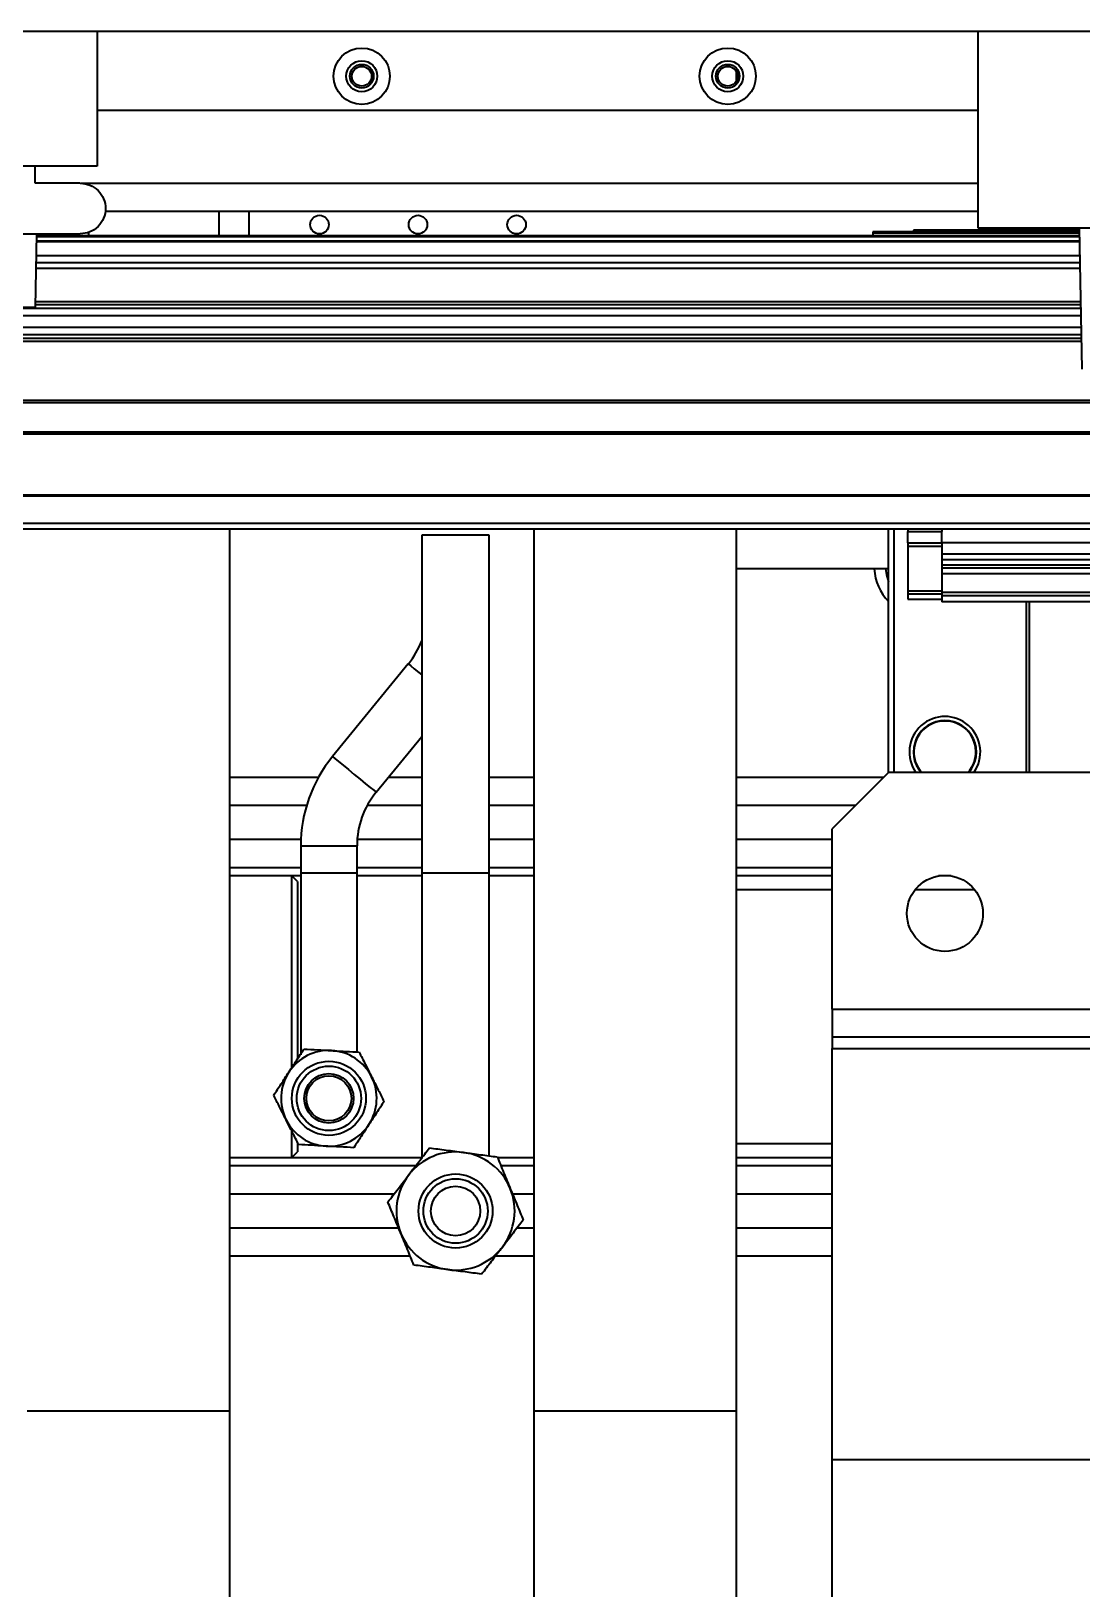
# Model space of a CAD drawing. Header units: millimetres. Extents: x -1052 to 3351, y 0 to 2015.
# Drawn here: x -364.796 to -362.036, y 1677.284 to 1681.375 of the extents above; entities that cross this region are included whole.
import ezdxf

# ---------------------------------------------------------------- set-up
doc = ezdxf.new("R2010")
doc.units = ezdxf.units.MM

msp = doc.modelspace()

# ---------------------------------------------------------------- linework, layer by layer
at = {"color": 7, "linetype": 'Continuous', "lineweight": 35}
for p, q in [((-369.2234, 1681.3751), (-358.6325, 1681.3751)), ((-369.2234, 1681.3751), (-358.6325, 1681.3751)), ((-364.6232, 1681.3751), (-364.6232, 1681.0201)), ((-364.6232, 1681.3751), (-364.6232, 1681.0201)), ((-362.3083, 1680.8574), (-362.3083, 1681.3751)), ((-362.3083, 1680.8574), (-362.3083, 1681.3751)), ((-362.9433, 1681.2453), (-362.9433, 1681.2682)), ((-362.9433, 1681.2453), (-362.9433, 1681.2682)), ((-364.6232, 1681.168), (-362.3083, 1681.168)), ((-364.6232, 1681.168), (-362.3083, 1681.168)), ((-364.6232, 1681.0201), (-365.0669, 1681.0201)), ((-364.6232, 1681.0201), (-365.0669, 1681.0201)), ((-364.7859, 1680.9757), (-364.7859, 1681.0201)), ((-364.7859, 1680.9757), (-364.7859, 1681.0201)), ((-364.6676, 1680.9757), (-364.7859, 1680.9757)), ((-364.6676, 1680.9757), (-364.7859, 1680.9757)), ((-364.665, 1680.9757), (-362.3083, 1680.9757)), ((-364.665, 1680.9757), (-362.3083, 1680.9757)), ((-362.3083, 1680.9018), (-364.6025, 1680.9018)), ((-362.3083, 1680.9018), (-364.6025, 1680.9018)), ((-364.3038, 1680.9018), (-364.3038, 1680.8374)), ((-364.3038, 1680.9018), (-364.3038, 1680.8374)), ((-364.2238, 1680.8374), (-364.2238, 1680.9018)), ((-364.2238, 1680.8374), (-364.2238, 1680.9018)), ((-365.0226, 1680.8426), (-364.6676, 1680.8426)), ((-365.0226, 1680.8426), (-364.6676, 1680.8426)), ((-364.785, 1680.6502), (-364.7816, 1680.8426)), ((-364.785, 1680.6502), (-364.7816, 1680.8426)), ((-364.6455, 1680.847), (-364.6455, 1680.8374)), ((-364.6455, 1680.847), (-364.6455, 1680.8374)), ((-362.0418, 1680.8478), (-362.5856, 1680.8478)), ((-362.5856, 1680.8478), (-362.5856, 1680.8448)), ((-362.0418, 1680.8478), (-362.5856, 1680.8478)), ((-362.5856, 1680.8478), (-362.5856, 1680.8448)), ((-362.0418, 1680.8448), (-362.5856, 1680.8448)), ((-362.5856, 1680.8448), (-362.5856, 1680.8374)), ((-362.0418, 1680.8448), (-362.5856, 1680.8448)), ((-362.5856, 1680.8448), (-362.5856, 1680.8374)), ((-362.0419, 1680.8522), (-362.4784, 1680.8522)), ((-362.4784, 1680.8522), (-362.4784, 1680.8478)), ((-362.0419, 1680.8522), (-362.4784, 1680.8522)), ((-362.4784, 1680.8522), (-362.4784, 1680.8478)), ((-361.6426, 1680.8574), (-362.3083, 1680.8574)), ((-361.6426, 1680.8574), (-362.3083, 1680.8574)), ((-362.0356, 1680.4876), (-362.042, 1680.8574)), ((-362.0356, 1680.4876), (-362.042, 1680.8574)), ((-362.0414, 1680.8218), (-364.782, 1680.8218)), ((-362.0414, 1680.8218), (-364.782, 1680.8218)), ((-362.0414, 1680.8239), (-364.7819, 1680.8239)), ((-362.0414, 1680.8239), (-364.7819, 1680.8239)), ((-362.0417, 1680.8374), (-364.7817, 1680.8374)), ((-362.0417, 1680.8374), (-364.7817, 1680.8374)), ((-362.0416, 1680.8345), (-364.7817, 1680.8345)), ((-362.0416, 1680.8345), (-364.7817, 1680.8345)), ((-362.0404, 1680.7664), (-364.7829, 1680.7664)), ((-362.0404, 1680.7664), (-364.7829, 1680.7664)), ((-362.0408, 1680.7854), (-364.7826, 1680.7854)), ((-362.0408, 1680.7854), (-364.7826, 1680.7854)), ((-362.0402, 1680.7516), (-364.7832, 1680.7516)), ((-362.0402, 1680.7516), (-364.7832, 1680.7516)), ((-362.0383, 1680.6464), (-365.8176, 1680.6464)), ((-362.0383, 1680.6464), (-365.8176, 1680.6464)), ((-362.0385, 1680.6565), (-364.7849, 1680.6565)), ((-362.0385, 1680.6565), (-364.7849, 1680.6565)), ((-362.0386, 1680.6639), (-364.7847, 1680.6639)), ((-362.0386, 1680.6639), (-364.7847, 1680.6639)), ((-362.0375, 1680.5966), (-365.8185, 1680.5966)), ((-362.0375, 1680.5966), (-365.8185, 1680.5966)), ((-362.038, 1680.6277), (-365.8179, 1680.6277)), ((-362.038, 1680.6277), (-365.8179, 1680.6277)), ((-362.0368, 1680.5604), (-365.8191, 1680.5604)), ((-362.0368, 1680.5604), (-365.8191, 1680.5604)), ((-362.037, 1680.5678), (-365.819, 1680.5678)), ((-362.037, 1680.5678), (-365.819, 1680.5678)), ((-362.0371, 1680.5779), (-365.8188, 1680.5779)), ((-362.0371, 1680.5779), (-365.8188, 1680.5779)), ((-360.5924, 1680.4051), (-367.2635, 1680.4051)), ((-360.5924, 1680.4051), (-367.2635, 1680.4051)), ((-360.5924, 1680.3991), (-367.2635, 1680.3991)), ((-360.5924, 1680.3991), (-367.2635, 1680.3991)), ((-360.5924, 1680.3222), (-367.2635, 1680.3222)), ((-360.5924, 1680.3222), (-367.2635, 1680.3222)), ((-360.5924, 1680.3163), (-367.2635, 1680.3163)), ((-360.5924, 1680.3163), (-367.2635, 1680.3163)), ((-360.5924, 1680.1566), (-367.2635, 1680.1566)), ((-360.5924, 1680.1566), (-367.2635, 1680.1566)), ((-360.5924, 1680.1536), (-367.2635, 1680.1536)), ((-360.5924, 1680.1536), (-367.2635, 1680.1536)), ((-360.5924, 1680.0816), (-367.2635, 1680.0816)), ((-360.5924, 1680.0816), (-367.2635, 1680.0816)), ((-360.5924, 1680.0668), (-367.2635, 1680.0668)), ((-360.5924, 1680.0668), (-367.2635, 1680.0668)), ((-364.2746, 1677.7511), (-364.2746, 1680.0668)), ((-364.2746, 1677.7511), (-364.2746, 1680.0668)), ((-363.4758, 1680.0668), (-363.4758, 1677.7511)), ((-363.4758, 1680.0668), (-363.4758, 1677.7511)), ((-362.9433, 1677.7511), (-362.9433, 1680.0668)), ((-362.9433, 1677.7511), (-362.9433, 1680.0668)), ((-362.5439, 1679.4277), (-362.5439, 1680.0668)), ((-362.5439, 1679.4277), (-362.5439, 1680.0668)), ((-362.5291, 1679.4277), (-362.5291, 1680.0668)), ((-362.5291, 1679.4277), (-362.5291, 1680.0668)), ((-362.4932, 1680.0668), (-362.4932, 1680.0609)), ((-362.4932, 1680.0668), (-362.4932, 1680.0609)), ((-362.4932, 1680.0609), (-362.4044, 1680.0609)), ((-362.4932, 1680.0313), (-362.4932, 1680.0609)), ((-362.4932, 1680.0609), (-362.4044, 1680.0609)), ((-362.4932, 1680.0313), (-362.4932, 1680.0609)), ((-362.4044, 1680.0668), (-362.4044, 1680.0609)), ((-362.4044, 1680.0668), (-362.4044, 1680.0609)), ((-362.4044, 1680.0313), (-362.4044, 1680.0609)), ((-362.4044, 1680.0313), (-362.4044, 1680.0609)), ((-363.7703, 1680.0512), (-363.7703, 1679.1637)), ((-363.5928, 1680.0512), (-363.7703, 1680.0512)), ((-363.7703, 1680.0512), (-363.7703, 1679.1637)), ((-363.5928, 1680.0512), (-363.7703, 1680.0512)), ((-363.5928, 1679.1637), (-363.5928, 1680.0512)), ((-363.5928, 1679.1637), (-363.5928, 1680.0512)), ((-362.4932, 1680.0313), (-362.4044, 1680.0313)), ((-362.4932, 1680.0313), (-362.4932, 1680.0224)), ((-362.4932, 1680.0313), (-362.4044, 1680.0313)), ((-362.4932, 1680.0313), (-362.4932, 1680.0224)), ((-362.4932, 1680.0224), (-362.4044, 1680.0224)), ((-362.4932, 1680.0224), (-362.4932, 1679.9054)), ((-362.4932, 1680.0224), (-362.4044, 1680.0224)), ((-362.4932, 1680.0224), (-362.4932, 1679.9054)), ((-362.4044, 1680.0313), (-362.4044, 1680.0224)), ((-361.014, 1680.0313), (-362.4044, 1680.0313)), ((-362.4044, 1680.0313), (-362.4044, 1680.0224)), ((-361.014, 1680.0313), (-362.4044, 1680.0313)), ((-362.4044, 1680.0224), (-362.4044, 1679.9627)), ((-362.4044, 1680.0224), (-362.4044, 1679.9627)), ((-361.014, 1680.0017), (-362.4044, 1680.0017)), ((-361.014, 1680.0017), (-362.4044, 1680.0017)), ((-361.014, 1679.9869), (-362.4044, 1679.9869)), ((-361.014, 1679.9869), (-362.4044, 1679.9869)), ((-362.5439, 1679.9625), (-362.9433, 1679.9625)), ((-362.5439, 1679.9625), (-362.9433, 1679.9625)), ((-361.014, 1679.9721), (-362.4044, 1679.9721)), ((-361.014, 1679.9721), (-362.4044, 1679.9721)), ((-361.014, 1679.9647), (-362.4044, 1679.9647)), ((-361.014, 1679.9647), (-362.4044, 1679.9647)), ((-362.4044, 1679.9627), (-362.4044, 1679.9499)), ((-362.4044, 1679.9627), (-362.4044, 1679.9499)), ((-361.014, 1679.9499), (-362.4044, 1679.9499)), ((-362.4044, 1679.9499), (-362.4044, 1679.9004)), ((-361.014, 1679.9499), (-362.4044, 1679.9499)), ((-362.4044, 1679.9499), (-362.4044, 1679.9004)), ((-362.4932, 1679.9054), (-362.4044, 1679.9054)), ((-362.4932, 1679.9054), (-362.4932, 1679.8971)), ((-362.4932, 1679.9054), (-362.4044, 1679.9054)), ((-362.4932, 1679.9054), (-362.4932, 1679.8971)), ((-362.4932, 1679.8971), (-362.4044, 1679.8971)), ((-362.4932, 1679.8971), (-362.4932, 1679.8834)), ((-362.4932, 1679.8971), (-362.4044, 1679.8971)), ((-362.4932, 1679.8971), (-362.4932, 1679.8834)), ((-361.014, 1679.9004), (-362.4044, 1679.9004)), ((-362.4044, 1679.9004), (-362.4044, 1679.8922)), ((-361.014, 1679.9004), (-362.4044, 1679.9004)), ((-362.4044, 1679.9004), (-362.4044, 1679.8922)), ((-362.4932, 1679.8834), (-362.4044, 1679.8834)), ((-362.4932, 1679.8834), (-362.4044, 1679.8834)), ((-361.014, 1679.8922), (-362.4044, 1679.8922)), ((-362.4044, 1679.8922), (-362.4044, 1679.876)), ((-361.014, 1679.8922), (-362.4044, 1679.8922)), ((-362.4044, 1679.8922), (-362.4044, 1679.876)), ((-361.014, 1679.876), (-362.4044, 1679.876)), ((-361.014, 1679.876), (-362.4044, 1679.876)), ((-362.1815, 1679.4277), (-362.1815, 1679.876)), ((-362.1815, 1679.4277), (-362.1815, 1679.876)), ((-362.1741, 1679.4277), (-362.1741, 1679.876)), ((-362.1741, 1679.4277), (-362.1741, 1679.876)), ((-363.8056, 1679.7131), (-364.0047, 1679.4698)), ((-363.8056, 1679.7131), (-364.0047, 1679.4698)), ((-363.8902, 1679.3761), (-363.7703, 1679.5227)), ((-363.8902, 1679.3761), (-363.7703, 1679.5227)), ((-364.0418, 1679.4152), (-364.2746, 1679.4152)), ((-364.0418, 1679.4152), (-364.2746, 1679.4152)), ((-363.7703, 1679.4152), (-363.8583, 1679.4152)), ((-363.7703, 1679.4152), (-363.8583, 1679.4152)), ((-363.4758, 1679.4152), (-363.5928, 1679.4152)), ((-363.4758, 1679.4152), (-363.5928, 1679.4152)), ((-362.5564, 1679.4152), (-362.9433, 1679.4152)), ((-362.5564, 1679.4152), (-362.9433, 1679.4152)), ((-362.5439, 1679.4277), (-362.6918, 1679.2798)), ((-362.5439, 1679.4277), (-362.6918, 1679.2798)), ((-360.1772, 1679.4277), (-362.5439, 1679.4277)), ((-360.1772, 1679.4277), (-362.5439, 1679.4277)), ((-364.0729, 1679.3412), (-364.2746, 1679.3412)), ((-364.0729, 1679.3412), (-364.2746, 1679.3412)), ((-363.7703, 1679.3412), (-363.9136, 1679.3412)), ((-363.7703, 1679.3412), (-363.9136, 1679.3412)), ((-363.4758, 1679.3412), (-363.5928, 1679.3412)), ((-363.4758, 1679.3412), (-363.5928, 1679.3412)), ((-362.6304, 1679.3412), (-362.9433, 1679.3412)), ((-362.6304, 1679.3412), (-362.9433, 1679.3412)), ((-364.2746, 1679.2525), (-364.0879, 1679.2525)), ((-364.2746, 1679.2525), (-364.0879, 1679.2525)), ((-363.9397, 1679.2525), (-363.7703, 1679.2525)), ((-363.9397, 1679.2525), (-363.7703, 1679.2525)), ((-363.5928, 1679.2525), (-363.4758, 1679.2525)), ((-363.5928, 1679.2525), (-363.4758, 1679.2525)), ((-362.9433, 1679.2525), (-362.6918, 1679.2525)), ((-362.9433, 1679.2525), (-362.6918, 1679.2525)), ((-362.6918, 1678.8064), (-362.6918, 1679.2798)), ((-362.6918, 1678.8064), (-362.6918, 1679.2798)), ((-364.0883, 1679.2356), (-364.0883, 1679.1637)), ((-364.0883, 1679.2356), (-364.0143, 1679.2356)), ((-364.0883, 1679.2356), (-364.0883, 1679.1637)), ((-364.0883, 1679.2356), (-364.0143, 1679.2356)), ((-364.0143, 1679.2356), (-363.9404, 1679.2356)), ((-364.0143, 1679.2356), (-363.9404, 1679.2356)), ((-363.9404, 1679.1637), (-363.9404, 1679.2356)), ((-363.9404, 1679.1637), (-363.9404, 1679.2356)), ((-364.2746, 1679.1785), (-364.0883, 1679.1785)), ((-364.2746, 1679.1785), (-364.0883, 1679.1785)), ((-364.0883, 1679.1637), (-364.0883, 1678.6866)), ((-363.9404, 1679.1637), (-364.0883, 1679.1637)), ((-364.0883, 1679.1637), (-364.0883, 1678.6866)), ((-363.9404, 1679.1637), (-364.0883, 1679.1637)), ((-363.9404, 1679.1785), (-363.7703, 1679.1785)), ((-363.9404, 1679.1785), (-363.7703, 1679.1785)), ((-363.9404, 1678.6918), (-363.9404, 1679.1637)), ((-363.9404, 1678.6918), (-363.9404, 1679.1637)), ((-363.7703, 1679.1637), (-363.7703, 1678.4145)), ((-363.5928, 1679.1637), (-363.7703, 1679.1637)), ((-363.7703, 1679.1637), (-363.7703, 1678.4145)), ((-363.5928, 1679.1637), (-363.7703, 1679.1637)), ((-363.5928, 1679.1785), (-363.4758, 1679.1785)), ((-363.5928, 1679.1785), (-363.4758, 1679.1785)), ((-363.5928, 1678.4195), (-363.5928, 1679.1637)), ((-363.5928, 1678.4195), (-363.5928, 1679.1637)), ((-362.9433, 1679.1785), (-362.6918, 1679.1785)), ((-362.9433, 1679.1785), (-362.6918, 1679.1785)), ((-364.1118, 1679.1563), (-364.2746, 1679.1563)), ((-364.0883, 1679.1563), (-364.2746, 1679.1563)), ((-364.1118, 1679.1563), (-364.2746, 1679.1563)), ((-364.0883, 1679.1563), (-364.2746, 1679.1563)), ((-364.0971, 1679.1415), (-364.1118, 1679.1563)), ((-364.1118, 1678.6514), (-364.1118, 1679.1563)), ((-364.0971, 1679.1415), (-364.1118, 1679.1563)), ((-364.1118, 1678.6514), (-364.1118, 1679.1563)), ((-364.0971, 1679.1415), (-364.0971, 1678.6745)), ((-364.0971, 1679.1415), (-364.0971, 1678.6745)), ((-363.7703, 1679.1563), (-363.9404, 1679.1563)), ((-363.7703, 1679.1563), (-363.9404, 1679.1563)), ((-363.4758, 1679.1563), (-363.5928, 1679.1563)), ((-363.4758, 1679.1563), (-363.5928, 1679.1563)), ((-363.4758, 1679.1563), (-363.5928, 1679.1563)), ((-363.4758, 1679.1563), (-363.5928, 1679.1563)), ((-362.6918, 1679.1563), (-362.9433, 1679.1563)), ((-362.6918, 1679.1563), (-362.9433, 1679.1563)), ((-362.3793, 1679.1563), (-362.4127, 1679.1563)), ((-362.3793, 1679.1563), (-362.4127, 1679.1563)), ((-362.6918, 1679.1194), (-362.9433, 1679.1194)), ((-362.6918, 1679.1194), (-362.9433, 1679.1194)), ((-362.3173, 1679.1194), (-362.4747, 1679.1194)), ((-362.3173, 1679.1194), (-362.4747, 1679.1194)), ((-362.6918, 1678.8064), (-362.6918, 1678.7325)), ((-362.6918, 1678.8064), (-360.1772, 1678.8064)), ((-362.6918, 1678.8064), (-362.6918, 1678.7325)), ((-362.6918, 1678.8064), (-360.1772, 1678.8064)), ((-360.1772, 1678.7325), (-362.6918, 1678.7325)), ((-362.6918, 1678.7325), (-362.6918, 1678.7029)), ((-360.1772, 1678.7325), (-362.6918, 1678.7325)), ((-362.6918, 1678.7325), (-362.6918, 1678.7029)), ((-362.6918, 1677.6231), (-362.6918, 1678.7029)), ((-362.6918, 1678.7029), (-360.7393, 1678.7029)), ((-362.6918, 1677.6231), (-362.6918, 1678.7029)), ((-362.6918, 1678.7029), (-360.7393, 1678.7029)), ((-364.1118, 1678.4167), (-364.1118, 1678.4848)), ((-364.1118, 1678.4167), (-364.1118, 1678.4848)), ((-364.1118, 1678.4167), (-364.0971, 1678.4315)), ((-364.1118, 1678.4167), (-364.0971, 1678.4315)), ((-364.0971, 1678.4564), (-364.0971, 1678.4315)), ((-364.0971, 1678.4564), (-364.0971, 1678.4315)), ((-362.9433, 1678.4537), (-362.6918, 1678.4537)), ((-362.9433, 1678.4537), (-362.6918, 1678.4537)), ((-364.2746, 1678.4167), (-364.1118, 1678.4167)), ((-364.2746, 1678.4167), (-363.7703, 1678.4167)), ((-364.2746, 1678.4167), (-364.1118, 1678.4167)), ((-364.2746, 1678.4167), (-363.7703, 1678.4167)), ((-363.7864, 1678.3946), (-364.2746, 1678.3946)), ((-363.7864, 1678.3946), (-364.2746, 1678.3946)), ((-363.5714, 1678.4167), (-363.4758, 1678.4167)), ((-363.5714, 1678.4167), (-363.4758, 1678.4167)), ((-363.5714, 1678.4167), (-363.4758, 1678.4167)), ((-363.5714, 1678.4167), (-363.4758, 1678.4167)), ((-363.4758, 1678.3946), (-363.5623, 1678.3946)), ((-363.4758, 1678.3946), (-363.5623, 1678.3946)), ((-362.9433, 1678.4167), (-362.6918, 1678.4167)), ((-362.9433, 1678.4167), (-362.6918, 1678.4167)), ((-362.6918, 1678.3946), (-362.9433, 1678.3946)), ((-362.6918, 1678.3946), (-362.9433, 1678.3946)), ((-363.8434, 1678.3206), (-364.2746, 1678.3206)), ((-363.8434, 1678.3206), (-364.2746, 1678.3206)), ((-363.4758, 1678.3206), (-363.5318, 1678.3206)), ((-363.4758, 1678.3206), (-363.5318, 1678.3206)), ((-362.6918, 1678.3206), (-362.9433, 1678.3206)), ((-362.6918, 1678.3206), (-362.9433, 1678.3206)), ((-364.2746, 1678.2319), (-363.8312, 1678.2319)), ((-364.2746, 1678.2319), (-363.8312, 1678.2319)), ((-363.5197, 1678.2319), (-363.4758, 1678.2319)), ((-363.5197, 1678.2319), (-363.4758, 1678.2319)), ((-362.9433, 1678.2319), (-362.6918, 1678.2319)), ((-362.9433, 1678.2319), (-362.6918, 1678.2319)), ((-363.8007, 1678.1579), (-364.2746, 1678.1579)), ((-363.8007, 1678.1579), (-364.2746, 1678.1579)), ((-363.4758, 1678.1579), (-363.5766, 1678.1579)), ((-363.4758, 1678.1579), (-363.5766, 1678.1579)), ((-362.6918, 1678.1579), (-362.9433, 1678.1579)), ((-362.6918, 1678.1579), (-362.9433, 1678.1579)), ((-364.8071, 1677.7511), (-364.2746, 1677.7511)), ((-364.8071, 1677.7511), (-364.2746, 1677.7511)), ((-364.2746, 1672.7515), (-364.2746, 1677.7511)), ((-364.2746, 1672.7515), (-364.2746, 1677.7511)), ((-363.4758, 1677.7511), (-363.4758, 1672.7515)), ((-363.4758, 1677.7511), (-362.9433, 1677.7511)), ((-363.4758, 1677.7511), (-363.4758, 1672.7515)), ((-363.4758, 1677.7511), (-362.9433, 1677.7511)), ((-362.9433, 1672.7515), (-362.9433, 1677.7511)), ((-362.9433, 1672.7515), (-362.9433, 1677.7511)), ((-362.6918, 1677.6231), (-355.1268, 1677.6231)), ((-362.6918, 1677.1793), (-362.6918, 1677.6231)), ((-362.6918, 1677.6231), (-355.1268, 1677.6231)), ((-362.6918, 1677.1793), (-362.6918, 1677.6231))]:
    msp.add_line(p, q, dxfattribs=at)
for points in [[(-362.5521, 1679.9625), (-362.5497, 1679.9468), (-362.5439, 1679.929)], [(-362.5521, 1679.9625), (-362.5497, 1679.9468), (-362.5439, 1679.929)], [(-363.8056, 1679.7131), (-363.8044, 1679.7121), (-363.7992, 1679.7079), (-363.7902, 1679.7005), (-363.7781, 1679.6906), (-363.7703, 1679.6842)], [(-363.8056, 1679.7131), (-363.8044, 1679.7121), (-363.7992, 1679.7079), (-363.7902, 1679.7005), (-363.7781, 1679.6906), (-363.7703, 1679.6842)], [(-364.0047, 1679.4698), (-364.0035, 1679.4688), (-363.9983, 1679.4646), (-363.9893, 1679.4572), (-363.9772, 1679.4473), (-363.9629, 1679.4356), (-363.9475, 1679.423)], [(-364.0047, 1679.4698), (-364.0035, 1679.4688), (-363.9983, 1679.4646), (-363.9893, 1679.4572), (-363.9772, 1679.4473), (-363.9629, 1679.4356), (-363.9475, 1679.423)], [(-363.9475, 1679.423), (-363.932, 1679.4103), (-363.9177, 1679.3986), (-363.9056, 1679.3887), (-363.8966, 1679.3814), (-363.8914, 1679.3771), (-363.8902, 1679.3761)], [(-363.9475, 1679.423), (-363.932, 1679.4103), (-363.9177, 1679.3986), (-363.9056, 1679.3887), (-363.8966, 1679.3814), (-363.8914, 1679.3771), (-363.8902, 1679.3761)]]:
    msp.add_lwpolyline(points, dxfattribs=at)
for centre, radius in [((-363.928, 1681.2568), 0.074), ((-363.928, 1681.2568), 0.074), ((-362.9665, 1681.2568), 0.074), ((-362.9665, 1681.2568), 0.074), ((-363.928, 1681.2568), 0.0407), ((-363.928, 1681.2568), 0.0407), ((-363.928, 1681.2568), 0.0311), ((-363.928, 1681.2568), 0.0311), ((-362.9665, 1681.2568), 0.0407), ((-362.9665, 1681.2568), 0.0407), ((-362.9665, 1681.2568), 0.0311), ((-362.9665, 1681.2568), 0.0311), ((-363.928, 1681.2568), 0.0259), ((-363.928, 1681.2568), 0.0259), ((-362.9665, 1681.2568), 0.0259), ((-362.9665, 1681.2568), 0.0259), ((-364.0389, 1680.867), 0.0244), ((-364.0389, 1680.867), 0.0244), ((-363.7801, 1680.867), 0.0244), ((-363.7801, 1680.867), 0.0244), ((-363.5212, 1680.867), 0.0244), ((-363.5212, 1680.867), 0.0244), ((-362.396, 1679.0579), 0.0998), ((-362.396, 1679.0579), 0.0998), ((-364.0143, 1678.5721), 0.0973), ((-364.0143, 1678.5721), 0.0973), ((-364.0143, 1678.5721), 0.0846), ((-364.0143, 1678.5721), 0.0846), ((-364.0143, 1678.5721), 0.0649), ((-364.0143, 1678.5721), 0.0649), ((-364.0143, 1678.5721), 0.0592), ((-364.0143, 1678.5721), 0.0592), ((-363.6815, 1678.2762), 0.0973), ((-363.6815, 1678.2762), 0.0973), ((-363.6815, 1678.2762), 0.0846), ((-363.6815, 1678.2762), 0.0846), ((-363.6815, 1678.2762), 0.0649), ((-363.6815, 1678.2762), 0.0649)]:
    msp.add_circle(centre, radius, dxfattribs=at)
for centre, radius, start, end in [((-362.4488, 1679.9699), 0.1331, 183.1847, 224.3943), ((-362.4488, 1679.9699), 0.1331, 183.1847, 224.3943), ((-363.9773, 1679.8536), 0.2219, 320.7106, 338.9605), ((-363.9773, 1679.8536), 0.2219, 320.7106, 338.9605), ((-362.396, 1679.4818), 0.0932, 324.5418, 215.4582), ((-362.396, 1679.4818), 0.0932, 324.5418, 215.4582), ((-362.396, 1679.4818), 0.0827, 90, 220.8262), ((-362.396, 1679.4818), 0.0827, 90, 220.8262), ((-362.396, 1679.4818), 0.0814, 318.357, 221.643), ((-362.396, 1679.4818), 0.0814, 318.357, 221.643), ((-362.396, 1679.4818), 0.0827, 319.1738, 90), ((-362.396, 1679.4818), 0.0827, 319.1738, 90), ((-363.7185, 1679.2356), 0.3698, 140.7106, 180), ((-363.7185, 1679.2356), 0.3698, 140.7106, 180), ((-363.7185, 1679.2356), 0.2219, 140.7106, 180), ((-363.7185, 1679.2356), 0.2219, 140.7106, 180), ((-364.0143, 1678.5721), 0.1257, 86.7919, 146.7919), ((-364.0143, 1678.5721), 0.1257, 86.7919, 146.7919), ((-364.0143, 1678.5721), 0.1257, 26.7919, 86.7919), ((-364.0143, 1678.5721), 0.1257, 26.7919, 86.7919), ((-364.0143, 1678.5721), 0.1257, 146.7919, 206.7919), ((-364.0143, 1678.5721), 0.1257, 146.7919, 206.7919), ((-364.0143, 1678.5721), 0.1257, 326.7919, 26.7919), ((-364.0143, 1678.5721), 0.1257, 326.7919, 26.7919), ((-364.0143, 1678.5721), 0.1257, 206.7919, 266.7919), ((-364.0143, 1678.5721), 0.1257, 206.7919, 266.7919), ((-364.0143, 1678.5721), 0.1257, 266.7919, 326.7919), ((-364.0143, 1678.5721), 0.1257, 266.7919, 326.7919), ((-363.6815, 1678.2762), 0.1553, 82.4052, 142.4052), ((-363.6815, 1678.2762), 0.1553, 82.4052, 142.4052), ((-363.6815, 1678.2762), 0.1553, 22.4052, 82.4052), ((-363.6815, 1678.2762), 0.1553, 22.4052, 82.4052), ((-363.6815, 1678.2762), 0.1553, 142.4052, 202.4052), ((-363.6815, 1678.2762), 0.1553, 142.4052, 202.4052), ((-363.6815, 1678.2762), 0.1553, 322.4052, 22.4052), ((-363.6815, 1678.2762), 0.1553, 322.4052, 22.4052), ((-363.6815, 1678.2762), 0.1553, 202.4052, 262.4052), ((-363.6815, 1678.2762), 0.1553, 202.4052, 262.4052), ((-363.6815, 1678.2762), 0.1553, 262.4052, 322.4052), ((-363.6815, 1678.2762), 0.1553, 262.4052, 322.4052)]:
    msp.add_arc(centre, radius, start, end, dxfattribs=at)
for points, knots in [([(-364.6676, 1680.9757), (-364.6589, 1680.9747), (-364.6414, 1680.9727), (-364.6193, 1680.9573), (-364.6045, 1680.9353), (-364.5993, 1680.9092), (-364.6045, 1680.883), (-364.6193, 1680.861), (-364.6414, 1680.8456), (-364.6589, 1680.8436), (-364.6676, 1680.8426)], [0, 0, 0, 0, 1.763263, 3.526555, 5.289861, 7.053162, 8.816463, 10.579772, 12.343066, 14.106329, 14.106329, 14.106329, 14.106329]), ([(-364.6676, 1680.9757), (-364.6589, 1680.9747), (-364.6414, 1680.9727), (-364.6193, 1680.9573), (-364.6045, 1680.9353), (-364.5993, 1680.9092), (-364.6045, 1680.883), (-364.6193, 1680.861), (-364.6414, 1680.8456), (-364.6589, 1680.8436), (-364.6676, 1680.8426)], [0, 0, 0, 0, 1.763263, 3.526555, 5.289861, 7.053162, 8.816463, 10.579772, 12.343066, 14.106329, 14.106329, 14.106329, 14.106329]), ([(-364.8451, 1680.6503), (-364.8372, 1680.6503), (-364.8214, 1680.6503), (-364.8016, 1680.6503), (-364.7877, 1680.6503), (-364.7859, 1680.6503), (-364.785, 1680.6503)], [0, 0, 0, 0, 1.015903, 2.031807, 3.04771, 4.063606, 4.063606, 4.063606, 4.063606]), ([(-364.8451, 1680.6503), (-364.8372, 1680.6503), (-364.8214, 1680.6503), (-364.8016, 1680.6503), (-364.7877, 1680.6503), (-364.7859, 1680.6503), (-364.785, 1680.6503)], [0, 0, 0, 0, 1.015903, 2.031807, 3.04771, 4.063606, 4.063606, 4.063606, 4.063606]), ([(-364.1195, 1678.6409), (-364.1193, 1678.6413), (-364.1125, 1678.6516), (-364.099, 1678.6722), (-364.0862, 1678.6918), (-364.0798, 1678.7017)], [0, 0, 0, 0, 0.084292, 2.470532, 4.907487, 4.907487, 4.907487, 4.907487]), ([(-364.1195, 1678.6409), (-364.1193, 1678.6413), (-364.1125, 1678.6516), (-364.099, 1678.6722), (-364.0862, 1678.6918), (-364.0798, 1678.7017)], [0, 0, 0, 0, 0.084292, 2.470532, 4.907487, 4.907487, 4.907487, 4.907487]), ([(-364.0798, 1678.7017), (-364.068, 1678.701), (-364.0442, 1678.6997), (-364.0197, 1678.6983), (-364.0073, 1678.6976)], [0, 0, 0, 0, 2.43148, 4.907491, 4.907491, 4.907491, 4.907491]), ([(-364.0798, 1678.7017), (-364.068, 1678.701), (-364.0442, 1678.6997), (-364.0197, 1678.6983), (-364.0073, 1678.6976)], [0, 0, 0, 0, 2.43148, 4.907491, 4.907491, 4.907491, 4.907491]), ([(-364.0073, 1678.6976), (-364.0056, 1678.6975), (-363.9926, 1678.6968), (-363.968, 1678.6954), (-363.9459, 1678.6942), (-363.9348, 1678.6935)], [0, 0, 0, 0, 0.343979, 2.604783, 4.907491, 4.907491, 4.907491, 4.907491]), ([(-364.0073, 1678.6976), (-364.0056, 1678.6975), (-363.9926, 1678.6968), (-363.968, 1678.6954), (-363.9459, 1678.6942), (-363.9348, 1678.6935)], [0, 0, 0, 0, 0.343979, 2.604783, 4.907491, 4.907491, 4.907491, 4.907491]), ([(-363.9348, 1678.6935), (-363.9295, 1678.683), (-363.9188, 1678.6618), (-363.9077, 1678.6398), (-363.9021, 1678.6287)], [0, 0, 0, 0, 2.43144, 4.907469, 4.907469, 4.907469, 4.907469]), ([(-363.9348, 1678.6935), (-363.9295, 1678.683), (-363.9188, 1678.6618), (-363.9077, 1678.6398), (-363.9021, 1678.6287)], [0, 0, 0, 0, 2.43144, 4.907469, 4.907469, 4.907469, 4.907469]), ([(-364.1593, 1678.5802), (-364.1528, 1678.5901), (-364.1398, 1678.61), (-364.1263, 1678.6305), (-364.1195, 1678.6409)], [0, 0, 0, 0, 2.431442, 4.907455, 4.907455, 4.907455, 4.907455]), ([(-364.1593, 1678.5802), (-364.1528, 1678.5901), (-364.1398, 1678.61), (-364.1263, 1678.6305), (-364.1195, 1678.6409)], [0, 0, 0, 0, 2.431442, 4.907455, 4.907455, 4.907455, 4.907455]), ([(-363.9021, 1678.6287), (-363.9013, 1678.6272), (-363.8954, 1678.6156), (-363.8844, 1678.5936), (-363.8744, 1678.5739), (-363.8694, 1678.5639)], [0, 0, 0, 0, 0.343954, 2.604815, 4.907476, 4.907476, 4.907476, 4.907476]), ([(-363.9021, 1678.6287), (-363.9013, 1678.6272), (-363.8954, 1678.6156), (-363.8844, 1678.5936), (-363.8744, 1678.5739), (-363.8694, 1678.5639)], [0, 0, 0, 0, 0.343954, 2.604815, 4.907476, 4.907476, 4.907476, 4.907476]), ([(-364.1266, 1678.5154), (-364.1273, 1678.5169), (-364.1332, 1678.5286), (-364.1443, 1678.5505), (-364.1542, 1678.5702), (-364.1593, 1678.5802)], [0, 0, 0, 0, 0.343954, 2.604808, 4.907469, 4.907469, 4.907469, 4.907469]), ([(-364.1266, 1678.5154), (-364.1273, 1678.5169), (-364.1332, 1678.5286), (-364.1443, 1678.5505), (-364.1542, 1678.5702), (-364.1593, 1678.5802)], [0, 0, 0, 0, 0.343954, 2.604808, 4.907469, 4.907469, 4.907469, 4.907469]), ([(-363.8694, 1678.5639), (-363.8758, 1678.5541), (-363.8889, 1678.5342), (-363.9023, 1678.5136), (-363.9091, 1678.5032)], [0, 0, 0, 0, 2.431442, 4.907487, 4.907487, 4.907487, 4.907487]), ([(-363.8694, 1678.5639), (-363.8758, 1678.5541), (-363.8889, 1678.5342), (-363.9023, 1678.5136), (-363.9091, 1678.5032)], [0, 0, 0, 0, 2.431442, 4.907487, 4.907487, 4.907487, 4.907487]), ([(-364.0938, 1678.4506), (-364.0991, 1678.4611), (-364.1099, 1678.4824), (-364.121, 1678.5043), (-364.1266, 1678.5154)], [0, 0, 0, 0, 2.43144, 4.907476, 4.907476, 4.907476, 4.907476]), ([(-364.0938, 1678.4506), (-364.0991, 1678.4611), (-364.1099, 1678.4824), (-364.121, 1678.5043), (-364.1266, 1678.5154)], [0, 0, 0, 0, 2.43144, 4.907476, 4.907476, 4.907476, 4.907476]), ([(-363.9091, 1678.5032), (-363.9094, 1678.5028), (-363.9161, 1678.4925), (-363.9296, 1678.4719), (-363.9424, 1678.4524), (-363.9489, 1678.4425)], [0, 0, 0, 0, 0.08426, 2.470501, 4.907487, 4.907487, 4.907487, 4.907487]), ([(-363.9091, 1678.5032), (-363.9094, 1678.5028), (-363.9161, 1678.4925), (-363.9296, 1678.4719), (-363.9424, 1678.4524), (-363.9489, 1678.4425)], [0, 0, 0, 0, 0.08426, 2.470501, 4.907487, 4.907487, 4.907487, 4.907487]), ([(-364.0214, 1678.4465), (-364.0231, 1678.4466), (-364.0361, 1678.4474), (-364.0606, 1678.4487), (-364.0827, 1678.45), (-364.0938, 1678.4506)], [0, 0, 0, 0, 0.343979, 2.604841, 4.907491, 4.907491, 4.907491, 4.907491]), ([(-364.0214, 1678.4465), (-364.0231, 1678.4466), (-364.0361, 1678.4474), (-364.0606, 1678.4487), (-364.0827, 1678.45), (-364.0938, 1678.4506)], [0, 0, 0, 0, 0.343979, 2.604841, 4.907491, 4.907491, 4.907491, 4.907491]), ([(-363.9489, 1678.4425), (-363.9607, 1678.4431), (-363.9844, 1678.4445), (-364.009, 1678.4458), (-364.0214, 1678.4465)], [0, 0, 0, 0, 2.431422, 4.907431, 4.907431, 4.907431, 4.907431]), ([(-363.9489, 1678.4425), (-363.9607, 1678.4431), (-363.9844, 1678.4445), (-364.009, 1678.4458), (-364.0214, 1678.4465)], [0, 0, 0, 0, 2.431422, 4.907431, 4.907431, 4.907431, 4.907431]), ([(-363.8046, 1678.371), (-363.8033, 1678.3727), (-363.7935, 1678.3854), (-363.7749, 1678.4095), (-363.7583, 1678.4311), (-363.7499, 1678.442)], [0, 0, 0, 0, 0.424904, 3.217719, 6.062164, 6.062164, 6.062164, 6.062164]), ([(-363.8046, 1678.371), (-363.8033, 1678.3727), (-363.7935, 1678.3854), (-363.7749, 1678.4095), (-363.7583, 1678.4311), (-363.7499, 1678.442)], [0, 0, 0, 0, 0.424904, 3.217719, 6.062164, 6.062164, 6.062164, 6.062164]), ([(-363.7499, 1678.442), (-363.7354, 1678.4401), (-363.7063, 1678.4362), (-363.6762, 1678.4322), (-363.661, 1678.4302)], [0, 0, 0, 0, 3.003573, 6.062164, 6.062164, 6.062164, 6.062164]), ([(-363.7499, 1678.442), (-363.7354, 1678.4401), (-363.7063, 1678.4362), (-363.6762, 1678.4322), (-363.661, 1678.4302)], [0, 0, 0, 0, 3.003573, 6.062164, 6.062164, 6.062164, 6.062164]), ([(-363.661, 1678.4302), (-363.6605, 1678.4301), (-363.6453, 1678.4281), (-363.6152, 1678.4241), (-363.5866, 1678.4203), (-363.5721, 1678.4183)], [0, 0, 0, 0, 0.104141, 3.051814, 6.062223, 6.062223, 6.062223, 6.062223]), ([(-363.661, 1678.4302), (-363.6605, 1678.4301), (-363.6453, 1678.4281), (-363.6152, 1678.4241), (-363.5866, 1678.4203), (-363.5721, 1678.4183)], [0, 0, 0, 0, 0.104141, 3.051814, 6.062223, 6.062223, 6.062223, 6.062223]), ([(-363.5721, 1678.4183), (-363.5665, 1678.4049), (-363.5553, 1678.3777), (-363.5438, 1678.3496), (-363.5379, 1678.3354)], [0, 0, 0, 0, 3.003548, 6.062156, 6.062156, 6.062156, 6.062156]), ([(-363.5721, 1678.4183), (-363.5665, 1678.4049), (-363.5553, 1678.3777), (-363.5438, 1678.3496), (-363.5379, 1678.3354)], [0, 0, 0, 0, 3.003548, 6.062156, 6.062156, 6.062156, 6.062156]), ([(-363.8593, 1678.2999), (-363.8504, 1678.3115), (-363.8325, 1678.3348), (-363.8139, 1678.3588), (-363.8046, 1678.371)], [0, 0, 0, 0, 3.003548, 6.062195, 6.062195, 6.062195, 6.062195]), ([(-363.8593, 1678.2999), (-363.8504, 1678.3115), (-363.8325, 1678.3348), (-363.8139, 1678.3588), (-363.8046, 1678.371)], [0, 0, 0, 0, 3.003548, 6.062195, 6.062195, 6.062195, 6.062195]), ([(-363.5379, 1678.3354), (-363.5371, 1678.3335), (-363.531, 1678.3186), (-363.5194, 1678.2905), (-363.509, 1678.2653), (-363.5037, 1678.2525)], [0, 0, 0, 0, 0.424926, 3.217728, 6.062179, 6.062179, 6.062179, 6.062179]), ([(-363.5379, 1678.3354), (-363.5371, 1678.3335), (-363.531, 1678.3186), (-363.5194, 1678.2905), (-363.509, 1678.2653), (-363.5037, 1678.2525)], [0, 0, 0, 0, 0.424926, 3.217728, 6.062179, 6.062179, 6.062179, 6.062179]), ([(-363.8251, 1678.217), (-363.8259, 1678.219), (-363.832, 1678.2339), (-363.8436, 1678.2619), (-363.854, 1678.2872), (-363.8593, 1678.2999)], [0, 0, 0, 0, 0.424926, 3.217728, 6.062186, 6.062186, 6.062186, 6.062186]), ([(-363.8251, 1678.217), (-363.8259, 1678.219), (-363.832, 1678.2339), (-363.8436, 1678.2619), (-363.854, 1678.2872), (-363.8593, 1678.2999)], [0, 0, 0, 0, 0.424926, 3.217728, 6.062186, 6.062186, 6.062186, 6.062186]), ([(-363.5037, 1678.2525), (-363.5126, 1678.241), (-363.5306, 1678.2177), (-363.5491, 1678.1936), (-363.5584, 1678.1815)], [0, 0, 0, 0, 3.003554, 6.062164, 6.062164, 6.062164, 6.062164]), ([(-363.5037, 1678.2525), (-363.5126, 1678.241), (-363.5306, 1678.2177), (-363.5491, 1678.1936), (-363.5584, 1678.1815)], [0, 0, 0, 0, 3.003554, 6.062164, 6.062164, 6.062164, 6.062164]), ([(-363.7909, 1678.1341), (-363.7965, 1678.1476), (-363.8077, 1678.1748), (-363.8193, 1678.2029), (-363.8251, 1678.217)], [0, 0, 0, 0, 3.003571, 6.062179, 6.062179, 6.062179, 6.062179]), ([(-363.7909, 1678.1341), (-363.7965, 1678.1476), (-363.8077, 1678.1748), (-363.8193, 1678.2029), (-363.8251, 1678.217)], [0, 0, 0, 0, 3.003571, 6.062179, 6.062179, 6.062179, 6.062179]), ([(-363.5584, 1678.1815), (-363.5597, 1678.1798), (-363.5696, 1678.167), (-363.5881, 1678.143), (-363.6047, 1678.1213), (-363.6131, 1678.1104)], [0, 0, 0, 0, 0.42494, 3.217719, 6.0622, 6.0622, 6.0622, 6.0622]), ([(-363.5584, 1678.1815), (-363.5597, 1678.1798), (-363.5696, 1678.167), (-363.5881, 1678.143), (-363.6047, 1678.1213), (-363.6131, 1678.1104)], [0, 0, 0, 0, 0.42494, 3.217719, 6.0622, 6.0622, 6.0622, 6.0622]), ([(-363.702, 1678.1223), (-363.7025, 1678.1223), (-363.7177, 1678.1244), (-363.7478, 1678.1284), (-363.7765, 1678.1322), (-363.7909, 1678.1341)], [0, 0, 0, 0, 0.104141, 3.051813, 6.062164, 6.062164, 6.062164, 6.062164]), ([(-363.702, 1678.1223), (-363.7025, 1678.1223), (-363.7177, 1678.1244), (-363.7478, 1678.1284), (-363.7765, 1678.1322), (-363.7909, 1678.1341)], [0, 0, 0, 0, 0.104141, 3.051813, 6.062164, 6.062164, 6.062164, 6.062164]), ([(-363.6131, 1678.1104), (-363.6276, 1678.1123), (-363.6567, 1678.1162), (-363.6868, 1678.1202), (-363.702, 1678.1223)], [0, 0, 0, 0, 3.003516, 6.062164, 6.062164, 6.062164, 6.062164]), ([(-363.6131, 1678.1104), (-363.6276, 1678.1123), (-363.6567, 1678.1162), (-363.6868, 1678.1202), (-363.702, 1678.1223)], [0, 0, 0, 0, 3.003516, 6.062164, 6.062164, 6.062164, 6.062164])]:
    msp.add_open_spline(points, degree=3, knots=knots, dxfattribs=at)

doc.saveas('drawing.dxf')
